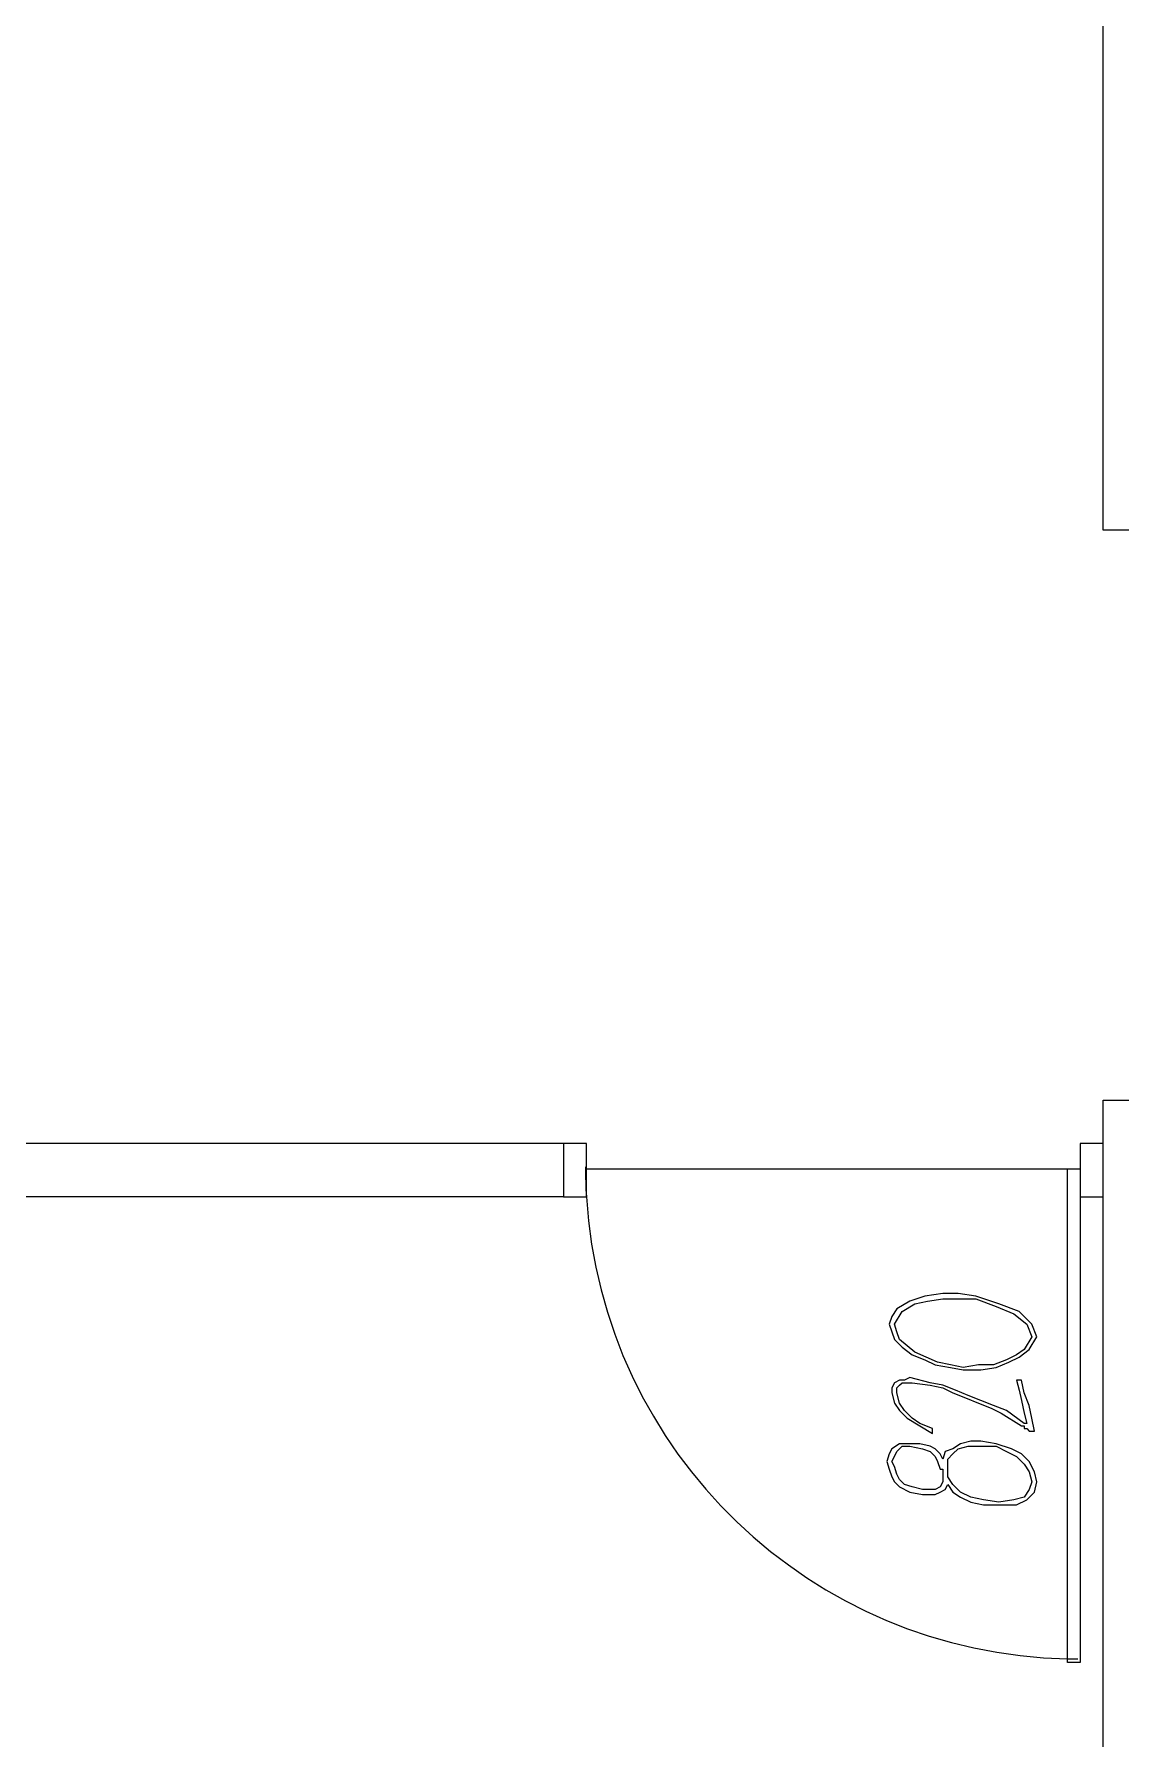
# Model space of a CAD drawing. Header units: millimetres. Extents: x -105583 to -84239, y 226362 to 247787.
# Drawn here: x -101617 to -99809, y 232190 to 235026 of the extents above; entities that cross this region are included whole.
import ezdxf

# ---------------------------------------------------------------- set-up
doc = ezdxf.new("R2010")
doc.units = ezdxf.units.MM
doc.header["$LTSCALE"] = 25.4
doc.layers.get('0').update_dxf_attribs({"true_color": 0xff5454})
for name, color, linetype, true_color in [('02_Lvl_1', 7, 'Continuous', 0x009987), ('PDF_DIM', 7, 'Continuous', 0x000000), ('PDF_PANELS', 1, 'Continuous', 0xff0000), ('PDF_PARTITIONS', 7, 'Continuous', 0x000000)]:
    doc.layers.add(name, color=color, linetype=linetype, true_color=true_color)

# ---------------------------------------------------------------- blocks, each defined once
blk = doc.blocks.new('Group_1')
at = {"layer": 'PDF_DIM', "color": 7, "true_color": 0xffffff}
for p, q in [((5235.3, 17140.7), (5236, 17140.2)), ((5597.1, 17140.2), (5597.8, 17140.7))]:
    blk.add_line(p, q, dxfattribs=at)
at = {"layer": 'PDF_PANELS', "color": 7, "true_color": 0xffffff}
for p, q in [((5854.7, 18203.3), (5854.7, 20874.5)), ((5914, 18203.3), (5854.7, 18203.3)), ((5854.7, 17255), (5914, 17255)), ((5854.7, 17183.1), (5854.7, 17255)), ((5854.7, 17094.2), (5854.7, 17183.1)), ((5854.7, 14541.5), (5854.7, 17094.2))]:
    blk.add_line(p, q, dxfattribs=at)
at = {"layer": 'PDF_PARTITIONS', "color": 7, "true_color": 0xffffff}
for p, q in [((4957.2, 17183.1), (4025.9, 17183.1)), ((4957.2, 17183.1), (4957.2, 17094.2)), ((4995.3, 17183.1), (4957.2, 17183.1)), ((4995.3, 17140.7), (4995.3, 17183.1)), ((5854.7, 17183.1), (5816.6, 17183.1)), ((5816.6, 17183.1), (5816.6, 17140.7)), ((4995.3, 17140.7), (5235.3, 17140.7)), ((4995.3, 17094.2), (4995.3, 17140.7)), ((5235.3, 17140.7), (5597.8, 17140.7)), ((5597.8, 17140.7), (5795.4, 17140.7)), ((5795.4, 16325.9), (5795.4, 17140.7)), ((5795.4, 17140.7), (5816.6, 17140.7)), ((5816.6, 17140.7), (5816.6, 17094.2)), ((4957.2, 17094.2), (944, 17094.2)), ((4957.2, 17094.2), (4995.2, 17094.2)), ((4995.2, 17094.2), (4995.3, 17094.2)), ((5816.6, 17094.2), (5854.7, 17094.2)), ((5816.6, 17094.2), (5816.6, 16319.5)), ((5588, 16933.3), (5558.4, 16929.1)), ((5613.4, 16933.3), (5588, 16933.3)), ((5643, 16929.1), (5613.4, 16933.3)), ((5511.8, 16907.9), (5503.3, 16895.2)), ((5533, 16920.6), (5511.8, 16907.9)), ((5520.3, 16903.7), (5541.4, 16916.4)), ((5558.4, 16929.1), (5533, 16920.6)), ((5541.4, 16916.4), (5562.6, 16920.6)), ((5562.6, 16920.6), (5588, 16924.8)), ((5588, 16924.8), (5613.4, 16924.8)), ((5613.4, 16924.8), (5643, 16924.8)), ((5681.1, 16916.4), (5643, 16929.1)), ((5643, 16924.8), (5676.9, 16912.1)), ((5676.9, 16912.1), (5706.5, 16899.4)), ((5715, 16903.7), (5681.1, 16916.4)), ((5503.3, 16895.2), (5499.1, 16882.5)), ((5499.1, 16882.5), (5503.3, 16869.8)), ((5507.6, 16882.5), (5520.3, 16903.7)), ((5511.8, 16869.8), (5507.6, 16882.5)), ((5706.5, 16899.4), (5727.7, 16882.5)), ((5736.2, 16882.5), (5715, 16903.7)), ((5727.7, 16882.5), (5736.2, 16861.3)), ((5744.6, 16861.3), (5736.2, 16882.5)), ((5503.3, 16869.8), (5507.6, 16857.1)), ((5507.6, 16857.1), (5520.3, 16844.4)), ((5516, 16857.1), (5511.8, 16869.8)), ((5541.4, 16835.9), (5516, 16857.1)), ((5736.2, 16861.3), (5723.5, 16840.2)), ((5731.9, 16840.2), (5744.6, 16861.3)), ((5520.3, 16844.4), (5537.2, 16831.7)), ((5537.2, 16831.7), (5558.4, 16823.2)), ((5579.5, 16819), (5541.4, 16835.9)), ((5558.4, 16823.2), (5575.3, 16814.8)), ((5693.8, 16823.2), (5672.7, 16814.8)), ((5710.8, 16831.7), (5693.8, 16823.2)), ((5698.1, 16819), (5715, 16827.5)), ((5723.5, 16840.2), (5710.8, 16831.7)), ((5715, 16827.5), (5731.9, 16840.2)), ((5533, 16793.6), (5524.5, 16789.4)), ((5566.8, 16785.1), (5533, 16793.6)), ((5575.3, 16814.8), (5600.7, 16810.5)), ((5600.7, 16814.8), (5579.5, 16819)), ((5621.9, 16810.5), (5600.7, 16814.8)), ((5600.7, 16810.5), (5621.9, 16806.3)), ((5647.3, 16814.8), (5621.9, 16810.5)), ((5621.9, 16806.3), (5651.5, 16806.3)), ((5672.7, 16814.8), (5647.3, 16814.8)), ((5651.5, 16806.3), (5676.9, 16810.5)), ((5676.9, 16810.5), (5698.1, 16819)), ((5507.6, 16785.1), (5503.3, 16776.7)), ((5503.3, 16776.7), (5503.3, 16768.2)), ((5503.3, 16768.2), (5507.6, 16751.3)), ((5516, 16789.4), (5507.6, 16785.1)), ((5511.8, 16776.7), (5516, 16780.9)), ((5511.8, 16768.2), (5511.8, 16776.7)), ((5516, 16751.3), (5511.8, 16768.2)), ((5524.5, 16789.4), (5516, 16789.4)), ((5516, 16780.9), (5520.3, 16785.1)), ((5520.3, 16785.1), (5528.7, 16785.1)), ((5528.7, 16785.1), (5537.2, 16785.1)), ((5537.2, 16785.1), (5566.8, 16780.9)), ((5588, 16780.9), (5566.8, 16785.1)), ((5566.8, 16780.9), (5588, 16776.7)), ((5609.2, 16772.4), (5588, 16780.9)), ((5588, 16776.7), (5604.9, 16768.2)), ((5604.9, 16768.2), (5626.1, 16759.7)), ((5630.3, 16764), (5609.2, 16772.4)), ((5651.5, 16755.5), (5630.3, 16764)), ((5710.8, 16789.4), (5715, 16772.4)), ((5719.2, 16789.4), (5710.8, 16789.4)), ((5715, 16772.4), (5719.2, 16755.5)), ((5723.5, 16768.2), (5719.2, 16789.4)), ((5731.9, 16747), (5723.5, 16768.2)), ((5507.6, 16751.3), (5516, 16738.6)), ((5524.5, 16738.6), (5516, 16751.3)), ((5516, 16738.6), (5528.7, 16725.9)), ((5537.2, 16725.9), (5524.5, 16738.6)), ((5626.1, 16759.7), (5647.3, 16751.3)), ((5647.3, 16751.3), (5668.4, 16742.8)), ((5672.7, 16747), (5651.5, 16755.5)), ((5668.4, 16742.8), (5685.4, 16734.3)), ((5693.8, 16738.6), (5672.7, 16747)), ((5685.4, 16734.3), (5719.2, 16713.2)), ((5723.5, 16717.4), (5693.8, 16738.6)), ((5719.2, 16755.5), (5723.5, 16734.3)), ((5723.5, 16734.3), (5727.7, 16717.4)), ((5736.2, 16725.9), (5731.9, 16747)), ((5528.7, 16725.9), (5549.9, 16713.2)), ((5549.9, 16717.4), (5537.2, 16725.9)), ((5571.1, 16708.9), (5549.9, 16717.4)), ((5549.9, 16713.2), (5571.1, 16700.5)), ((5571.1, 16700.5), (5571.1, 16708.9)), ((5719.2, 16713.2), (5723.5, 16713.2)), ((5727.7, 16717.4), (5723.5, 16717.4)), ((5723.5, 16713.2), (5723.5, 16708.9)), ((5723.5, 16708.9), (5727.7, 16708.9)), ((5727.7, 16708.9), (5731.9, 16704.7)), ((5740.4, 16704.7), (5736.2, 16725.9)), ((5516, 16683.5), (5503.3, 16675.1)), ((5511.8, 16670.8), (5520.3, 16679.3)), ((5533, 16683.5), (5516, 16683.5)), ((5520.3, 16679.3), (5533, 16679.3)), ((5549.9, 16683.5), (5533, 16683.5)), ((5533, 16679.3), (5554.1, 16675.1)), ((5566.8, 16679.3), (5549.9, 16683.5)), ((5575.3, 16675.1), (5566.8, 16679.3)), ((5617.6, 16683.5), (5604.9, 16675.1)), ((5613.4, 16675.1), (5630.3, 16679.3)), ((5634.6, 16687.8), (5617.6, 16683.5)), ((5630.3, 16679.3), (5651.5, 16679.3)), ((5651.5, 16687.8), (5634.6, 16687.8)), ((5676.9, 16683.5), (5651.5, 16687.8)), ((5651.5, 16679.3), (5676.9, 16679.3)), ((5702.3, 16675.1), (5676.9, 16683.5)), ((5676.9, 16679.3), (5693.8, 16670.8)), ((5731.9, 16704.7), (5736.2, 16704.7)), ((5736.2, 16704.7), (5740.4, 16704.7)), ((5499.1, 16666.6), (5494.9, 16653.9)), ((5494.9, 16653.9), (5499.1, 16641.2)), ((5503.3, 16675.1), (5499.1, 16666.6)), ((5503.3, 16653.9), (5507.6, 16662.4)), ((5507.6, 16645.4), (5503.3, 16653.9)), ((5507.6, 16662.4), (5511.8, 16670.8)), ((5554.1, 16675.1), (5566.8, 16670.8)), ((5566.8, 16670.8), (5575.3, 16662.4)), ((5583.8, 16666.6), (5575.3, 16675.1)), ((5575.3, 16662.4), (5579.5, 16653.9)), ((5579.5, 16653.9), (5583.8, 16641.2)), ((5588, 16658.1), (5583.8, 16666.6)), ((5592.2, 16670.8), (5588, 16658.1)), ((5604.9, 16675.1), (5592.2, 16670.8)), ((5596.5, 16658.1), (5604.9, 16666.6)), ((5596.5, 16645.4), (5596.5, 16658.1)), ((5604.9, 16666.6), (5613.4, 16675.1)), ((5693.8, 16670.8), (5710.8, 16662.4)), ((5719.2, 16666.6), (5702.3, 16675.1)), ((5710.8, 16662.4), (5723.5, 16649.7)), ((5731.9, 16653.9), (5719.2, 16666.6)), ((5723.5, 16649.7), (5731.9, 16637)), ((5740.4, 16637), (5731.9, 16653.9)), ((5499.1, 16641.2), (5503.3, 16628.5)), ((5503.3, 16628.5), (5507.6, 16620)), ((5511.8, 16632.7), (5507.6, 16645.4)), ((5516, 16624.3), (5511.8, 16632.7)), ((5524.5, 16615.8), (5516, 16624.3)), ((5583.8, 16641.2), (5588, 16641.2)), ((5588, 16641.2), (5588, 16637)), ((5588, 16637), (5588, 16632.7)), ((5588, 16632.7), (5588, 16628.5)), ((5588, 16628.5), (5588, 16620)), ((5596.5, 16641.2), (5596.5, 16645.4)), ((5596.5, 16637), (5596.5, 16641.2)), ((5596.5, 16632.7), (5596.5, 16637)), ((5596.5, 16628.5), (5596.5, 16632.7)), ((5604.9, 16615.8), (5596.5, 16628.5)), ((5731.9, 16637), (5736.2, 16620)), ((5744.6, 16620), (5740.4, 16637)), ((5507.6, 16620), (5516, 16611.6)), ((5516, 16611.6), (5533, 16603.1)), ((5537.2, 16611.6), (5524.5, 16615.8)), ((5533, 16603.1), (5554.1, 16598.9)), ((5554.1, 16607.3), (5537.2, 16611.6)), ((5566.8, 16607.3), (5554.1, 16607.3)), ((5554.1, 16598.9), (5562.6, 16598.9)), ((5562.6, 16598.9), (5575.3, 16598.9)), ((5575.3, 16607.3), (5566.8, 16607.3)), ((5583.8, 16611.6), (5575.3, 16607.3)), ((5575.3, 16598.9), (5583.8, 16603.1)), ((5588, 16620), (5583.8, 16611.6)), ((5583.8, 16603.1), (5592.2, 16607.3)), ((5592.2, 16607.3), (5596.5, 16615.8)), ((5596.5, 16615.8), (5604.9, 16603.1)), ((5617.6, 16603.1), (5604.9, 16615.8)), ((5604.9, 16603.1), (5617.6, 16594.6)), ((5634.6, 16594.6), (5617.6, 16603.1)), ((5617.6, 16594.6), (5634.6, 16586.2)), ((5655.7, 16590.4), (5634.6, 16594.6)), ((5723.5, 16594.6), (5706.5, 16590.4)), ((5731.9, 16607.3), (5723.5, 16594.6)), ((5727.7, 16590.4), (5740.4, 16603.1)), ((5736.2, 16620), (5731.9, 16607.3)), ((5740.4, 16603.1), (5744.6, 16620)), ((5634.6, 16586.2), (5655.7, 16581.9)), ((5681.1, 16586.2), (5655.7, 16590.4)), ((5655.7, 16581.9), (5681.1, 16581.9)), ((5706.5, 16590.4), (5681.1, 16586.2)), ((5681.1, 16581.9), (5710.8, 16581.9)), ((5710.8, 16581.9), (5727.7, 16590.4)), ((5795.4, 16319.5), (5795.4, 16325.9)), ((5816.6, 16319.5), (5795.4, 16319.5))]:
    blk.add_line(p, q, dxfattribs=at)
for start, end in [(180.0055, 183.5221), (183.5221, 268.7942), (268.7942, 270)]:
    blk.add_arc((5812.7, 17144.5), 819.1, start, end, dxfattribs=at)
blk = doc.blocks.new('Group_2')
at = {"color": 0}
blk.add_blockref('Group_1', (0, 0), dxfattribs=at)
blk = doc.blocks.new('Group_49')
at = {"color": 0}
blk.add_blockref('Group_2', (-110.1, -10364.6), dxfattribs=at)

msp = doc.modelspace()

# ---------------------------------------------------------------- block references
at = {"layer": '02_Lvl_1', "color": 0}
msp.add_blockref('Group_49', (-105583.5, 226361.7), dxfattribs=at)

doc.saveas('drawing.dxf')
